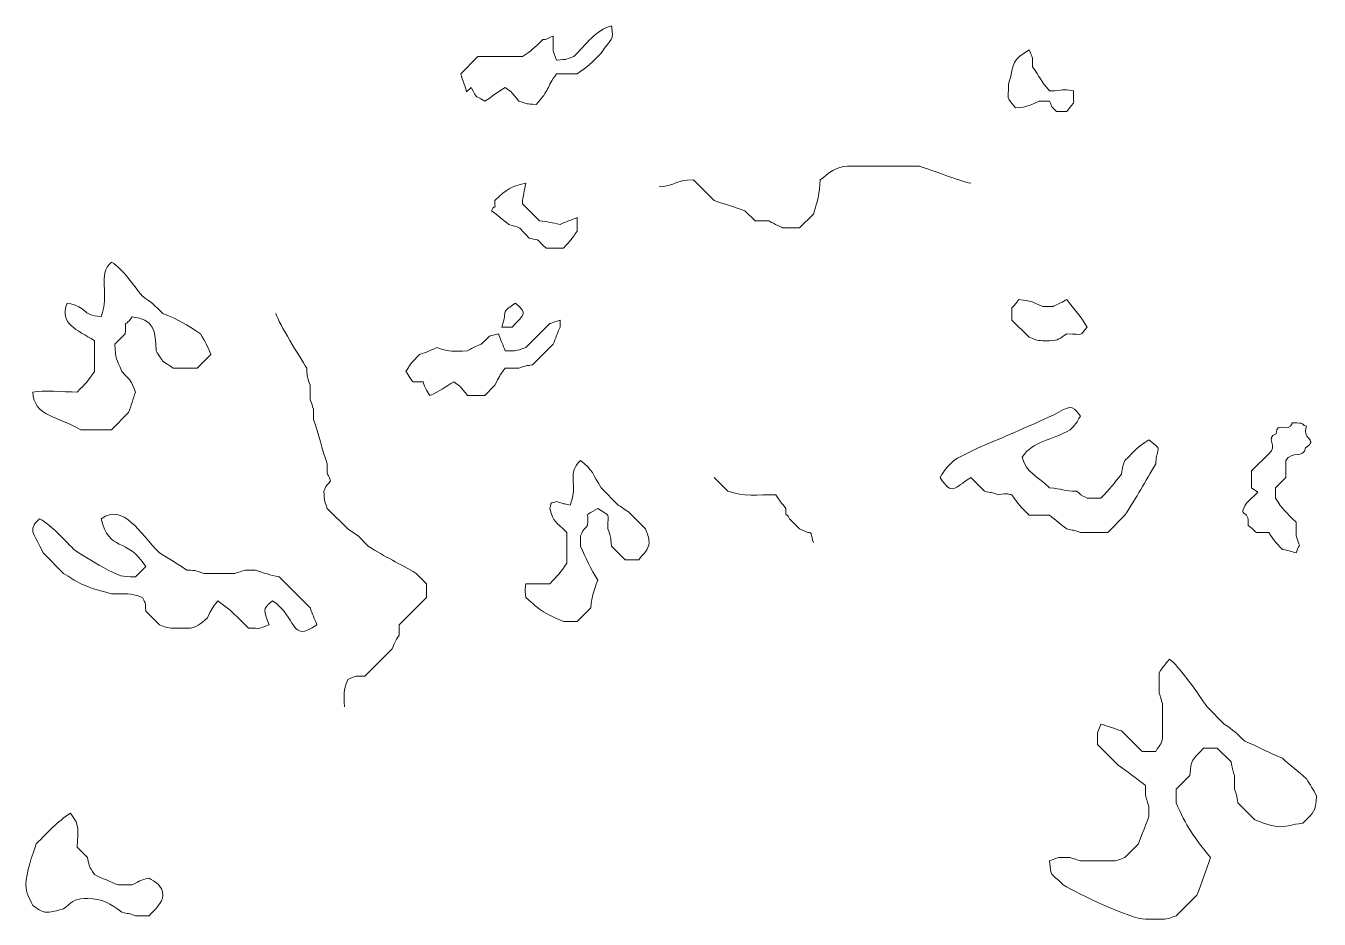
# Model space of a CAD drawing. Header units: millimetres. Extents: x -6423 to -1759, y 6 to 2012.
# Drawn here: x -2027.5 to -1970.9, y 1668.3 to 1707.4 of the extents above; entities that cross this region are included whole.
import ezdxf

# ---------------------------------------------------------------- set-up
doc = ezdxf.new("R2010")
doc.units = ezdxf.units.MM
doc.header["$MEASUREMENT"] = 0
doc.layers.add('layer 1', color=7, linetype='Continuous')

msp = doc.modelspace()

# ---------------------------------------------------------------- linework, layer by layer
at = {"layer": 'layer 1', "color": 177, "lineweight": 9}
for points, knots in [([(-2008.044, 1704.6933), (-2007.7206, 1704.1568), (-2007.9804, 1704.4168), (-2007.4442, 1704.0936), (-2007.4442, 1704.0936), (-2007.1103, 1704.2975), (-2006.8785, 1704.4889), (-2006.5446, 1704.6932), (-2006.5446, 1704.6932), (-2006.1818, 1704.4219), (-2006.2927, 1704.5131), (-2005.9448, 1704.0934), (-2005.9448, 1704.0934), (-2005.5047, 1703.9476), (-2005.6693, 1703.9801), (-2005.1955, 1703.9437), (-2005.1955, 1703.9437), (-2004.5809, 1704.6088), (-2004.7612, 1704.6587), (-2004.2957, 1705.2927), (-2004.2957, 1705.2927), (-2004.2957, 1705.2927), (-2003.3961, 1705.293), (-2003.3961, 1705.293), (-2003.3961, 1705.293), (-2002.9249, 1705.6114), (-2002.7777, 1705.7616), (-2002.3466, 1706.1925), (-2002.3466, 1706.1925), (-2001.901, 1706.8741), (-2001.7747, 1706.7023), (-2001.8969, 1707.3916), (-2001.8969, 1707.3916), (-2002.5918, 1707.192), (-2002.9886, 1706.5997), (-2003.5462, 1706.0426), (-2003.5462, 1706.0426), (-2004.0255, 1705.887), (-2003.7809, 1705.9329), (-2004.2957, 1705.8925), (-2004.2957, 1705.8925), (-2004.4947, 1706.4056), (-2004.4456, 1706.1757), (-2004.4458, 1706.7921), (-2004.4458, 1706.7921), (-2004.4458, 1706.7921), (-2004.4456, 1706.9419), (-2004.4456, 1706.9419), (-2004.4456, 1706.9419), (-2004.5626, 1706.8924), (-2004.6793, 1706.8426), (-2004.7958, 1706.7923), (-2004.7958, 1706.7923), (-2004.7958, 1706.7923), (-2004.8957, 1706.7923), (-2004.8957, 1706.7923), (-2004.8957, 1706.7923), (-2005.2899, 1706.4063), (-2005.3738, 1706.3272), (-2005.795, 1706.0423), (-2005.795, 1706.0423), (-2005.795, 1706.0423), (-2007.744, 1706.0426), (-2007.744, 1706.0426), (-2007.744, 1706.0426), (-2007.744, 1706.0426), (-2008.4937, 1705.2927), (-2008.4937, 1705.2927), (-2008.4937, 1705.2927), (-2008.4531, 1705.1202), (-2008.4066, 1705.0202), (-2008.3436, 1704.843), (-2008.3436, 1704.843), (-2008.3033, 1704.7297), (-2008.2673, 1704.6158), (-2008.2354, 1704.5018), (-2008.2354, 1704.5018), (-2008.2354, 1704.5018), (-2008.044, 1704.6933), (-2008.044, 1704.6933)], [0, 0, 0, 0, 0.047619, 0.047619, 0.047619, 0.047619, 0.0952381, 0.0952381, 0.0952381, 0.0952381, 0.1428571, 0.1428571, 0.1428571, 0.1428571, 0.1904762, 0.1904762, 0.1904762, 0.1904762, 0.2380952, 0.2380952, 0.2380952, 0.2380952, 0.2857143, 0.2857143, 0.2857143, 0.2857143, 0.3333333, 0.3333333, 0.3333333, 0.3333333, 0.3809524, 0.3809524, 0.3809524, 0.3809524, 0.4285714, 0.4285714, 0.4285714, 0.4285714, 0.4761905, 0.4761905, 0.4761905, 0.4761905, 0.5238095, 0.5238095, 0.5238095, 0.5238095, 0.5714286, 0.5714286, 0.5714286, 0.5714286, 0.6190476, 0.6190476, 0.6190476, 0.6190476, 0.6666667, 0.6666667, 0.6666667, 0.6666667, 0.7142857, 0.7142857, 0.7142857, 0.7142857, 0.7619048, 0.7619048, 0.7619048, 0.7619048, 0.8095238, 0.8095238, 0.8095238, 0.8095238, 0.8571429, 0.8571429, 0.8571429, 0.8571429, 0.9047619, 0.9047619, 0.9047619, 0.9047619, 1, 1, 1, 1]), ([(-1982.7063, 1704.5434), (-1983.1235, 1705.006), (-1983.1169, 1705.1306), (-1983.4559, 1705.5926), (-1983.4559, 1705.5926), (-1983.4692, 1706.1992), (-1983.4158, 1705.8635), (-1983.6058, 1706.3423), (-1983.6058, 1706.3423), (-1984.475, 1705.7987), (-1984.225, 1705.7086), (-1984.5054, 1704.843), (-1984.5054, 1704.843), (-1984.5054, 1704.035), (-1984.6299, 1704.3894), (-1984.2056, 1703.7935), (-1984.2056, 1703.7935), (-1983.6034, 1703.84), (-1983.6851, 1703.8813), (-1983.1561, 1704.0934), (-1983.1561, 1704.0934), (-1983.1561, 1704.0934), (-1982.7063, 1704.0936), (-1982.7063, 1704.0936), (-1982.7063, 1704.0936), (-1982.588, 1703.8337), (-1982.7054, 1703.9427), (-1982.4065, 1703.6438), (-1982.4065, 1703.6438), (-1982.4065, 1703.6438), (-1981.9568, 1703.6437), (-1981.9568, 1703.6437), (-1981.9568, 1703.6437), (-1981.5459, 1704.2204), (-1981.6743, 1703.7381), (-1981.6568, 1704.5432), (-1981.6568, 1704.5432), (-1982.1874, 1704.6491), (-1982.0563, 1704.5574), (-1982.7063, 1704.5434)], [0, 0, 0, 0, 0.0909091, 0.0909091, 0.0909091, 0.0909091, 0.1818182, 0.1818182, 0.1818182, 0.1818182, 0.2727273, 0.2727273, 0.2727273, 0.2727273, 0.3636364, 0.3636364, 0.3636364, 0.3636364, 0.4545455, 0.4545455, 0.4545455, 0.4545455, 0.5454545, 0.5454545, 0.5454545, 0.5454545, 0.6363636, 0.6363636, 0.6363636, 0.6363636, 0.7272727, 0.7272727, 0.7272727, 0.7272727, 0.8181818, 0.8181818, 0.8181818, 0.8181818, 1, 1, 1, 1]), ([(-1999.798, 1700.3452), (-1999.0089, 1700.406), (-1999.1654, 1700.6262), (-1998.2986, 1700.6451), (-1998.2986, 1700.6451), (-1998.2986, 1700.6451), (-1997.399, 1699.7456), (-1997.399, 1699.7456), (-1997.399, 1699.7456), (-1996.9507, 1699.5903), (-1996.4983, 1699.451), (-1996.0497, 1699.2958), (-1996.0497, 1699.2958), (-1996.0497, 1699.2958), (-1995.5999, 1698.8458), (-1995.5999, 1698.8458), (-1995.5999, 1698.8458), (-1995.5999, 1698.8458), (-1995.0004, 1698.8458), (-1995.0004, 1698.8458), (-1995.0004, 1698.8458), (-1994.9045, 1698.7915), (-1994.5046, 1698.6006), (-1994.4006, 1698.5463), (-1994.4006, 1698.5463), (-1994.4006, 1698.5463), (-1993.651, 1698.5461), (-1993.651, 1698.5461), (-1993.651, 1698.5461), (-1993.651, 1698.5461), (-1993.0512, 1699.1461), (-1993.0512, 1699.1461), (-1993.0512, 1699.1461), (-1992.8908, 1699.6404), (-1992.7636, 1700.0821), (-1992.7514, 1700.6451), (-1992.7514, 1700.6451), (-1992.384, 1700.9349), (-1992.036, 1701.245), (-1991.5518, 1701.2448), (-1991.5518, 1701.2448), (-1991.5518, 1701.2448), (-1988.8534, 1701.245), (-1988.8534, 1701.245), (-1988.8534, 1701.245), (-1988.8534, 1701.245), (-1988.4037, 1701.2448), (-1988.4037, 1701.2448), (-1988.4037, 1701.2448), (-1987.7939, 1701.0473), (-1986.6714, 1700.6043), (-1986.1546, 1700.4954)], [0, 0, 0, 0, 0.0714286, 0.0714286, 0.0714286, 0.0714286, 0.1428571, 0.1428571, 0.1428571, 0.1428571, 0.2142857, 0.2142857, 0.2142857, 0.2142857, 0.2857143, 0.2857143, 0.2857143, 0.2857143, 0.3571429, 0.3571429, 0.3571429, 0.3571429, 0.4285714, 0.4285714, 0.4285714, 0.4285714, 0.5, 0.5, 0.5, 0.5, 0.5714286, 0.5714286, 0.5714286, 0.5714286, 0.6428571, 0.6428571, 0.6428571, 0.6428571, 0.7142857, 0.7142857, 0.7142857, 0.7142857, 0.7857143, 0.7857143, 0.7857143, 0.7857143, 0.8571429, 0.8571429, 0.8571429, 0.8571429, 1, 1, 1, 1]), ([(-2005.6451, 1700.4954), (-2005.708, 1700.1617), (-2005.7676, 1699.9517), (-2005.7951, 1699.5958), (-2005.7951, 1699.5958), (-2005.7951, 1699.5958), (-2005.0453, 1698.8458), (-2005.0453, 1698.8458), (-2005.0453, 1698.8458), (-2004.6893, 1698.8187), (-2004.4793, 1698.7591), (-2004.1457, 1698.6963), (-2004.1457, 1698.6963), (-2003.8999, 1698.797), (-2003.6431, 1698.8971), (-2003.3961, 1698.9959), (-2003.3961, 1698.9959), (-2003.3961, 1698.9959), (-2003.3961, 1698.3961), (-2003.3961, 1698.3961), (-2003.3961, 1698.3961), (-2003.642, 1698.0328), (-2003.6713, 1697.9989), (-2003.9959, 1697.6467), (-2003.9959, 1697.6467), (-2003.9959, 1697.6467), (-2004.7455, 1697.6465), (-2004.7455, 1697.6465), (-2004.7455, 1697.6465), (-2005.2928, 1698.1398), (-2004.8914, 1697.9324), (-2005.495, 1698.0965), (-2005.495, 1698.0965), (-2006.0283, 1698.6178), (-2005.7537, 1698.5119), (-2006.3946, 1698.6961), (-2006.3946, 1698.6961), (-2006.6717, 1698.921), (-2006.8666, 1699.0717), (-2007.1443, 1699.2958), (-2007.1443, 1699.2958), (-2006.9694, 1699.7024), (-2006.9943, 1699.1482), (-2006.9943, 1699.7456), (-2006.9943, 1699.7456), (-2006.4357, 1700.2613), (-2006.3622, 1700.344), (-2005.6451, 1700.4954)], [0, 0, 0, 0, 0.0769231, 0.0769231, 0.0769231, 0.0769231, 0.1538462, 0.1538462, 0.1538462, 0.1538462, 0.2307692, 0.2307692, 0.2307692, 0.2307692, 0.3076923, 0.3076923, 0.3076923, 0.3076923, 0.3846154, 0.3846154, 0.3846154, 0.3846154, 0.4615385, 0.4615385, 0.4615385, 0.4615385, 0.5384615, 0.5384615, 0.5384615, 0.5384615, 0.6153846, 0.6153846, 0.6153846, 0.6153846, 0.6923077, 0.6923077, 0.6923077, 0.6923077, 0.7692308, 0.7692308, 0.7692308, 0.7692308, 0.8461538, 0.8461538, 0.8461538, 0.8461538, 1, 1, 1, 1]), ([(-2019.888, 1693.8983), (-2020.5231, 1694.3138), (-2020.8401, 1694.5183), (-2021.5373, 1694.7979), (-2021.5373, 1694.7979), (-2021.9316, 1695.1839), (-2022.0155, 1695.2629), (-2022.4368, 1695.5478), (-2022.4368, 1695.5478), (-2022.8777, 1696.0915), (-2023.2468, 1696.6897), (-2023.7861, 1697.047), (-2023.7861, 1697.047), (-2024.4282, 1696.4954), (-2023.8529, 1695.6348), (-2024.236, 1694.648), (-2024.236, 1694.648), (-2025.1782, 1694.7411), (-2024.7494, 1695.0399), (-2025.7351, 1695.2477), (-2025.7351, 1695.2477), (-2026.0797, 1694.3077), (-2025.3077, 1694.1034), (-2024.5357, 1693.5985), (-2024.5357, 1693.5985), (-2024.5357, 1693.5985), (-2024.5359, 1692.2492), (-2024.5359, 1692.2492), (-2024.5359, 1692.2492), (-2024.8204, 1691.8279), (-2024.8996, 1691.744), (-2025.2854, 1691.3497), (-2025.2854, 1691.3497), (-2025.9456, 1691.3497), (-2026.7546, 1691.4453), (-2027.2344, 1691.3497), (-2027.2344, 1691.3497), (-2027.1972, 1690.2774), (-2026.0775, 1690.2648), (-2025.1354, 1689.7005), (-2025.1354, 1689.7005), (-2025.1354, 1689.7005), (-2023.7861, 1689.7005), (-2023.7861, 1689.7005), (-2023.7861, 1689.7005), (-2023.7861, 1689.7005), (-2023.0364, 1690.4502), (-2023.0364, 1690.4502), (-2023.0364, 1690.4502), (-2022.9326, 1690.7504), (-2022.8408, 1691.0494), (-2022.7366, 1691.3497), (-2022.7366, 1691.3497), (-2022.9918, 1691.9534), (-2022.8533, 1691.7259), (-2023.3364, 1692.2494), (-2023.3364, 1692.2494), (-2023.5652, 1692.8199), (-2023.6217, 1692.7794), (-2023.6362, 1693.4487), (-2023.6362, 1693.4487), (-2023.6362, 1693.4487), (-2023.1866, 1693.8983), (-2023.1866, 1693.8983), (-2023.1866, 1693.8983), (-2023.125, 1694.6808), (-2023.3153, 1694.0464), (-2022.8866, 1694.648), (-2022.8866, 1694.648), (-2021.9326, 1694.5539), (-2021.8562, 1694.0239), (-2021.8371, 1693.1489), (-2021.8371, 1693.1489), (-2021.8277, 1693.131), (-2021.5535, 1692.7247), (-2021.5373, 1692.699), (-2021.5373, 1692.699), (-2021.5195, 1692.6896), (-2021.1129, 1692.4156), (-2021.0875, 1692.3992), (-2021.0875, 1692.3992), (-2021.0875, 1692.3992), (-2020.0379, 1692.3992), (-2020.0379, 1692.3992), (-2020.0379, 1692.3992), (-2020.0379, 1692.3992), (-2019.4382, 1692.999), (-2019.4382, 1692.999), (-2019.4382, 1692.999), (-2019.6005, 1693.4034), (-2019.6653, 1693.5208), (-2019.888, 1693.8983)], [0, 0, 0, 0, 0.0416667, 0.0416667, 0.0416667, 0.0416667, 0.0833333, 0.0833333, 0.0833333, 0.0833333, 0.125, 0.125, 0.125, 0.125, 0.1666667, 0.1666667, 0.1666667, 0.1666667, 0.2083333, 0.2083333, 0.2083333, 0.2083333, 0.25, 0.25, 0.25, 0.25, 0.2916667, 0.2916667, 0.2916667, 0.2916667, 0.3333333, 0.3333333, 0.3333333, 0.3333333, 0.375, 0.375, 0.375, 0.375, 0.4166667, 0.4166667, 0.4166667, 0.4166667, 0.4583333, 0.4583333, 0.4583333, 0.4583333, 0.5, 0.5, 0.5, 0.5, 0.5416667, 0.5416667, 0.5416667, 0.5416667, 0.5833333, 0.5833333, 0.5833333, 0.5833333, 0.625, 0.625, 0.625, 0.625, 0.6666667, 0.6666667, 0.6666667, 0.6666667, 0.7083333, 0.7083333, 0.7083333, 0.7083333, 0.75, 0.75, 0.75, 0.75, 0.7916667, 0.7916667, 0.7916667, 0.7916667, 0.8333333, 0.8333333, 0.8333333, 0.8333333, 0.875, 0.875, 0.875, 0.875, 0.9166667, 0.9166667, 0.9166667, 0.9166667, 1, 1, 1, 1]), ([(-2006.6946, 1694.1984), (-2006.6946, 1694.1984), (-2006.2447, 1694.1983), (-2006.2447, 1694.1983), (-2006.2447, 1694.1983), (-2005.7284, 1694.7712), (-2005.5278, 1694.7608), (-2006.0948, 1695.2477), (-2006.0948, 1695.2477), (-2006.769, 1694.7903), (-2006.4272, 1695.0225), (-2006.6946, 1694.1984)], [0, 0, 0, 0, 0.25, 0.25, 0.25, 0.25, 0.5, 0.5, 0.5, 0.5, 1, 1, 1, 1]), ([(-1981.9568, 1695.3976), (-1982.0524, 1695.3433), (-1982.4525, 1695.1523), (-1982.5563, 1695.0979), (-1982.5563, 1695.0979), (-1982.5563, 1695.0979), (-1983.0062, 1695.098), (-1983.0062, 1695.098), (-1983.0062, 1695.098), (-1983.5352, 1695.3101), (-1983.4533, 1695.3516), (-1984.0557, 1695.3978), (-1984.0557, 1695.3978), (-1984.4664, 1694.8211), (-1984.338, 1695.3035), (-1984.3554, 1694.4982), (-1984.3554, 1694.4982), (-1984.3554, 1694.4982), (-1983.6058, 1693.7485), (-1983.6058, 1693.7485), (-1983.6058, 1693.7485), (-1983.3871, 1693.6698), (-1983.2639, 1693.5988), (-1983.0062, 1693.5988), (-1983.0062, 1693.5988), (-1983.0062, 1693.5988), (-1982.7063, 1693.5988), (-1982.7063, 1693.5988), (-1982.7063, 1693.5988), (-1982.27, 1693.5988), (-1982.2987, 1693.7011), (-1981.9568, 1693.8983), (-1981.9568, 1693.8983), (-1981.1705, 1693.8985), (-1981.4359, 1693.7574), (-1981.0572, 1694.1983), (-1981.0572, 1694.1983), (-1981.3134, 1694.617), (-1981.6361, 1695.0024), (-1981.9568, 1695.3976)], [0, 0, 0, 0, 0.0909091, 0.0909091, 0.0909091, 0.0909091, 0.1818182, 0.1818182, 0.1818182, 0.1818182, 0.2727273, 0.2727273, 0.2727273, 0.2727273, 0.3636364, 0.3636364, 0.3636364, 0.3636364, 0.4545455, 0.4545455, 0.4545455, 0.4545455, 0.5454545, 0.5454545, 0.5454545, 0.5454545, 0.6363636, 0.6363636, 0.6363636, 0.6363636, 0.7272727, 0.7272727, 0.7272727, 0.7272727, 0.8181818, 0.8181818, 0.8181818, 0.8181818, 1, 1, 1, 1]), ([(-2016.5896, 1694.7981), (-2016.4544, 1694.3276), (-2015.5476, 1692.9121), (-2015.2404, 1692.3993), (-2015.2404, 1692.3993), (-2015.1998, 1691.8844), (-2015.2461, 1692.129), (-2015.0904, 1691.6496), (-2015.0904, 1691.6496), (-2015.0904, 1691.6496), (-2015.0904, 1691.05), (-2015.0904, 1691.05), (-2015.0904, 1691.05), (-2015.0863, 1691.0408), (-2014.9495, 1690.625), (-2014.9403, 1690.6002), (-2014.9403, 1690.6002), (-2014.9403, 1690.6002), (-2014.9403, 1690.1505), (-2014.9403, 1690.1505), (-2014.9403, 1690.1505), (-2014.715, 1689.4983), (-2014.5664, 1688.8533), (-2014.3408, 1688.2014), (-2014.3408, 1688.2014), (-2014.3408, 1687.5988), (-2014.3666, 1687.9046), (-2014.1908, 1687.4516), (-2014.1908, 1687.4516), (-2014.5023, 1687.1402), (-2014.3891, 1687.1804), (-2014.4906, 1687.0019), (-2014.4906, 1687.0019), (-2014.4503, 1686.4871), (-2014.4962, 1686.7318), (-2014.3409, 1686.2523), (-2014.3409, 1686.2523), (-2014.3409, 1686.2523), (-2013.4412, 1685.3525), (-2013.4412, 1685.3525), (-2013.4412, 1685.3525), (-2013.4237, 1685.3431), (-2013.017, 1685.0691), (-2012.9915, 1685.053), (-2012.9915, 1685.053), (-2012.9915, 1685.053), (-2012.5417, 1684.6029), (-2012.5417, 1684.6029), (-2012.5417, 1684.6029), (-2011.7942, 1684.1142), (-2011.174, 1683.8416), (-2010.4425, 1683.4036), (-2010.4425, 1683.4036), (-2010.4425, 1683.4036), (-2009.9928, 1682.954), (-2009.9928, 1682.954), (-2009.9928, 1682.954), (-2009.9928, 1682.954), (-2009.9929, 1682.3543), (-2009.9929, 1682.3543), (-2009.9929, 1682.3543), (-2009.9929, 1682.3543), (-2011.1924, 1681.1548), (-2011.1924, 1681.1548), (-2011.1924, 1681.1548), (-2011.1924, 1681.1548), (-2011.1924, 1680.7051), (-2011.1924, 1680.7051), (-2011.1924, 1680.7051), (-2011.3781, 1680.4151), (-2011.3654, 1680.4152), (-2011.4922, 1680.1052), (-2011.4922, 1680.1052), (-2011.4922, 1680.1052), (-2012.6915, 1678.906), (-2012.6915, 1678.906), (-2012.6915, 1678.906), (-2013.2941, 1678.9059), (-2012.9881, 1678.9317), (-2013.4412, 1678.756), (-2013.4412, 1678.756), (-2013.664, 1678.1821), (-2013.5911, 1678.2058), (-2013.5911, 1677.5567)], [0, 0, 0, 0, 0.0454545, 0.0454545, 0.0454545, 0.0454545, 0.0909091, 0.0909091, 0.0909091, 0.0909091, 0.1363636, 0.1363636, 0.1363636, 0.1363636, 0.1818182, 0.1818182, 0.1818182, 0.1818182, 0.2272727, 0.2272727, 0.2272727, 0.2272727, 0.2727273, 0.2727273, 0.2727273, 0.2727273, 0.3181818, 0.3181818, 0.3181818, 0.3181818, 0.3636364, 0.3636364, 0.3636364, 0.3636364, 0.4090909, 0.4090909, 0.4090909, 0.4090909, 0.4545455, 0.4545455, 0.4545455, 0.4545455, 0.5, 0.5, 0.5, 0.5, 0.5454545, 0.5454545, 0.5454545, 0.5454545, 0.5909091, 0.5909091, 0.5909091, 0.5909091, 0.6363636, 0.6363636, 0.6363636, 0.6363636, 0.6818182, 0.6818182, 0.6818182, 0.6818182, 0.7272727, 0.7272727, 0.7272727, 0.7272727, 0.7727273, 0.7727273, 0.7727273, 0.7727273, 0.8181818, 0.8181818, 0.8181818, 0.8181818, 0.8636364, 0.8636364, 0.8636364, 0.8636364, 0.9090909, 0.9090909, 0.9090909, 0.9090909, 1, 1, 1, 1]), ([(-2004.1457, 1694.4982), (-2004.1457, 1694.4982), (-2004.1458, 1694.1984), (-2004.1458, 1694.1984), (-2004.1458, 1694.1984), (-2004.2449, 1693.9514), (-2004.3447, 1693.6946), (-2004.4456, 1693.4486), (-2004.4456, 1693.4486), (-2004.4456, 1693.4486), (-2005.3453, 1692.5491), (-2005.3453, 1692.5491), (-2005.3453, 1692.5491), (-2005.6878, 1692.483), (-2005.5764, 1692.5316), (-2005.9448, 1692.3992), (-2005.9448, 1692.3992), (-2005.9448, 1692.3992), (-2006.5446, 1692.3993), (-2006.5446, 1692.3993), (-2006.5446, 1692.3993), (-2006.8261, 1692.0156), (-2006.8018, 1692.055), (-2006.9943, 1691.6494), (-2006.9943, 1691.6494), (-2006.9943, 1691.6494), (-2007.4442, 1691.1996), (-2007.4442, 1691.1996), (-2007.4442, 1691.1996), (-2007.4442, 1691.1996), (-2008.1937, 1691.1998), (-2008.1937, 1691.1998), (-2008.1937, 1691.1998), (-2008.5417, 1691.6191), (-2008.4306, 1691.5281), (-2008.7935, 1691.7994), (-2008.7935, 1691.7994), (-2009.1384, 1691.5961), (-2009.4775, 1691.3542), (-2009.843, 1691.1996), (-2009.843, 1691.1996), (-2010.0202, 1691.477), (-2010.0306, 1691.4874), (-2010.1429, 1691.7994), (-2010.1429, 1691.7994), (-2010.1429, 1691.7994), (-2010.5926, 1691.7995), (-2010.5926, 1691.7995), (-2010.5926, 1691.7995), (-2010.6083, 1691.8213), (-2010.8862, 1692.2423), (-2010.8926, 1692.2494), (-2010.8926, 1692.2494), (-2010.6358, 1692.675), (-2010.6707, 1692.6127), (-2010.2928, 1692.9987), (-2010.2928, 1692.9987), (-2009.9771, 1693.1036), (-2009.839, 1693.1613), (-2009.5431, 1693.2989), (-2009.5431, 1693.2989), (-2008.9208, 1693.097), (-2008.8751, 1693.1488), (-2008.1937, 1693.1489), (-2008.1937, 1693.1489), (-2007.9039, 1693.3346), (-2007.9039, 1693.3218), (-2007.5941, 1693.4486), (-2007.5941, 1693.4486), (-2007.0443, 1693.9552), (-2007.427, 1693.7309), (-2006.8445, 1693.8985), (-2006.8445, 1693.8985), (-2006.7496, 1693.6597), (-2006.6395, 1693.3874), (-2006.5446, 1693.1489), (-2006.5446, 1693.1489), (-2005.9551, 1693.1617), (-2006.1745, 1693.1271), (-2005.6451, 1693.2989), (-2005.6451, 1693.2989), (-2005.6451, 1693.2989), (-2004.5954, 1694.3481), (-2004.5954, 1694.3481), (-2004.5954, 1694.3481), (-2004.5864, 1694.3525), (-2004.171, 1694.4892), (-2004.1457, 1694.4982)], [0, 0, 0, 0, 0.0434783, 0.0434783, 0.0434783, 0.0434783, 0.0869565, 0.0869565, 0.0869565, 0.0869565, 0.1304348, 0.1304348, 0.1304348, 0.1304348, 0.173913, 0.173913, 0.173913, 0.173913, 0.2173913, 0.2173913, 0.2173913, 0.2173913, 0.2608696, 0.2608696, 0.2608696, 0.2608696, 0.3043478, 0.3043478, 0.3043478, 0.3043478, 0.3478261, 0.3478261, 0.3478261, 0.3478261, 0.3913043, 0.3913043, 0.3913043, 0.3913043, 0.4347826, 0.4347826, 0.4347826, 0.4347826, 0.4782609, 0.4782609, 0.4782609, 0.4782609, 0.5217391, 0.5217391, 0.5217391, 0.5217391, 0.5652174, 0.5652174, 0.5652174, 0.5652174, 0.6086957, 0.6086957, 0.6086957, 0.6086957, 0.6521739, 0.6521739, 0.6521739, 0.6521739, 0.6956522, 0.6956522, 0.6956522, 0.6956522, 0.7391304, 0.7391304, 0.7391304, 0.7391304, 0.7826087, 0.7826087, 0.7826087, 0.7826087, 0.826087, 0.826087, 0.826087, 0.826087, 0.8695652, 0.8695652, 0.8695652, 0.8695652, 0.9130435, 0.9130435, 0.9130435, 0.9130435, 1, 1, 1, 1]), ([(-1978.3585, 1689.2509), (-1978.8635, 1688.9417), (-1978.9678, 1688.7914), (-1979.4079, 1688.3513), (-1979.4079, 1688.3513), (-1979.5406, 1687.9826), (-1979.4916, 1688.0942), (-1979.5579, 1687.7516), (-1979.5579, 1687.7516), (-1979.8931, 1687.3381), (-1980.0568, 1687.1117), (-1980.4574, 1686.702), (-1980.4574, 1686.702), (-1980.4574, 1686.702), (-1981.0572, 1686.702), (-1981.0572, 1686.702), (-1981.0572, 1686.702), (-1981.4241, 1686.8692), (-1981.2029, 1686.7617), (-1981.5069, 1687.0018), (-1981.5069, 1687.0018), (-1982.0997, 1687.0147), (-1982.1535, 1687.1095), (-1982.7063, 1687.1516), (-1982.7063, 1687.1516), (-1983.3287, 1687.7604), (-1983.6927, 1687.7601), (-1983.9056, 1688.5012), (-1983.9056, 1688.5012), (-1983.4196, 1689.2346), (-1982.6655, 1689.1865), (-1981.8067, 1689.7005), (-1981.8067, 1689.7005), (-1981.4553, 1690.052), (-1981.5661, 1689.9537), (-1981.357, 1690.3003), (-1981.357, 1690.3003), (-1981.772, 1690.8593), (-1981.7644, 1690.7336), (-1982.5563, 1690.3418), (-1982.5563, 1690.3418), (-1983.107, 1690.0693), (-1983.5101, 1689.9086), (-1984.0557, 1689.6637), (-1984.0557, 1689.6637), (-1985.026, 1689.2279), (-1985.9989, 1688.8934), (-1986.9043, 1688.3513), (-1986.9043, 1688.3513), (-1987.2852, 1687.9703), (-1987.2506, 1688.0156), (-1987.5039, 1687.6015), (-1987.5039, 1687.6015), (-1986.9387, 1686.7684), (-1986.9078, 1687.1571), (-1986.1546, 1687.6016), (-1986.1546, 1687.6016), (-1986.1546, 1687.6016), (-1985.5549, 1687.0018), (-1985.5549, 1687.0018), (-1985.5549, 1687.0018), (-1985.2328, 1686.9342), (-1985.2969, 1686.9652), (-1984.9552, 1686.852), (-1984.9552, 1686.852), (-1984.5127, 1686.9448), (-1984.5033, 1686.8616), (-1984.3554, 1686.8519), (-1984.3554, 1686.8519), (-1984.0709, 1686.4308), (-1983.9917, 1686.3466), (-1983.6058, 1685.9524), (-1983.6058, 1685.9524), (-1983.6058, 1685.9524), (-1982.7063, 1685.9523), (-1982.7063, 1685.9523), (-1982.7063, 1685.9523), (-1982.4287, 1685.7284), (-1982.2339, 1685.5774), (-1981.9568, 1685.3526), (-1981.9568, 1685.3526), (-1981.6346, 1685.2853), (-1981.6988, 1685.3162), (-1981.357, 1685.2027), (-1981.357, 1685.2027), (-1981.357, 1685.2027), (-1980.1578, 1685.2027), (-1980.1578, 1685.2027), (-1980.1578, 1685.2027), (-1980.1578, 1685.2027), (-1979.4079, 1685.9524), (-1979.4079, 1685.9524), (-1979.4079, 1685.9524), (-1978.8846, 1686.7525), (-1978.5287, 1687.4166), (-1978.0586, 1688.2014), (-1978.0586, 1688.2014), (-1978.0133, 1689.0245), (-1977.7111, 1688.7491), (-1978.3585, 1689.2509)], [0, 0, 0, 0, 0.0384615, 0.0384615, 0.0384615, 0.0384615, 0.0769231, 0.0769231, 0.0769231, 0.0769231, 0.1153846, 0.1153846, 0.1153846, 0.1153846, 0.1538462, 0.1538462, 0.1538462, 0.1538462, 0.1923077, 0.1923077, 0.1923077, 0.1923077, 0.2307692, 0.2307692, 0.2307692, 0.2307692, 0.2692308, 0.2692308, 0.2692308, 0.2692308, 0.3076923, 0.3076923, 0.3076923, 0.3076923, 0.3461538, 0.3461538, 0.3461538, 0.3461538, 0.3846154, 0.3846154, 0.3846154, 0.3846154, 0.4230769, 0.4230769, 0.4230769, 0.4230769, 0.4615385, 0.4615385, 0.4615385, 0.4615385, 0.5, 0.5, 0.5, 0.5, 0.5384615, 0.5384615, 0.5384615, 0.5384615, 0.5769231, 0.5769231, 0.5769231, 0.5769231, 0.6153846, 0.6153846, 0.6153846, 0.6153846, 0.6538462, 0.6538462, 0.6538462, 0.6538462, 0.6923077, 0.6923077, 0.6923077, 0.6923077, 0.7307692, 0.7307692, 0.7307692, 0.7307692, 0.7692308, 0.7692308, 0.7692308, 0.7692308, 0.8076923, 0.8076923, 0.8076923, 0.8076923, 0.8461538, 0.8461538, 0.8461538, 0.8461538, 0.8846154, 0.8846154, 0.8846154, 0.8846154, 0.9230769, 0.9230769, 0.9230769, 0.9230769, 1, 1, 1, 1]), ([(-1973.5876, 1686.9593), (-1973.5876, 1686.9593), (-1974.0839, 1686.4832), (-1974.0839, 1686.4832), (-1974.0839, 1686.4832), (-1974.5234, 1685.765), (-1973.9294, 1686.3266), (-1974.0105, 1685.5026), (-1974.0105, 1685.5026), (-1973.4338, 1685.0917), (-1973.9164, 1685.2202), (-1973.111, 1685.2027), (-1973.111, 1685.2027), (-1972.8668, 1684.8374), (-1972.8354, 1684.8044), (-1972.5116, 1684.453), (-1972.5116, 1684.453), (-1972.1893, 1684.3855), (-1972.2536, 1684.4167), (-1971.9116, 1684.3034), (-1971.9116, 1684.3034), (-1971.7247, 1684.8905), (-1971.6892, 1684.3176), (-1971.9116, 1685.053), (-1971.9116, 1685.053), (-1971.9116, 1685.053), (-1971.9116, 1685.6527), (-1971.9116, 1685.6527), (-1971.9116, 1685.6527), (-1972.3516, 1686.0927), (-1972.5022, 1686.197), (-1972.8112, 1686.7019), (-1972.8112, 1686.7019), (-1972.8112, 1686.7019), (-1972.8112, 1687.1516), (-1972.8112, 1687.1516), (-1972.8112, 1687.1516), (-1972.8112, 1687.1516), (-1972.3614, 1687.6016), (-1972.3614, 1687.6016), (-1972.3614, 1687.6016), (-1972.3614, 1687.6016), (-1972.3614, 1688.3513), (-1972.3614, 1688.3513), (-1972.3614, 1688.3513), (-1972.0956, 1688.802), (-1971.5974, 1688.4157), (-1971.493, 1688.9106), (-1971.493, 1688.9106), (-1970.9017, 1689.3189), (-1971.6568, 1689.1873), (-1971.4618, 1689.8506), (-1971.4618, 1689.8506), (-1971.7673, 1689.9716), (-1971.4825, 1690.0003), (-1972.0616, 1690.0003), (-1972.0616, 1690.0003), (-1972.2606, 1689.4875), (-1972.78, 1690.1355), (-1972.78, 1689.5191), (-1972.78, 1689.5191), (-1973.3194, 1689.3759), (-1972.641, 1688.9583), (-1973.1111, 1688.651), (-1973.1111, 1688.651), (-1973.1111, 1688.651), (-1973.8607, 1687.9016), (-1973.8607, 1687.9016), (-1973.8607, 1687.9016), (-1973.8607, 1687.9016), (-1973.8608, 1687.1519), (-1973.8608, 1687.1519), (-1973.8608, 1687.1519), (-1973.8608, 1687.1519), (-1973.5876, 1686.9593), (-1973.5876, 1686.9593)], [0, 0, 0, 0, 0.05, 0.05, 0.05, 0.05, 0.1, 0.1, 0.1, 0.1, 0.15, 0.15, 0.15, 0.15, 0.2, 0.2, 0.2, 0.2, 0.25, 0.25, 0.25, 0.25, 0.3, 0.3, 0.3, 0.3, 0.35, 0.35, 0.35, 0.35, 0.4, 0.4, 0.4, 0.4, 0.45, 0.45, 0.45, 0.45, 0.5, 0.5, 0.5, 0.5, 0.55, 0.55, 0.55, 0.55, 0.6, 0.6, 0.6, 0.6, 0.65, 0.65, 0.65, 0.65, 0.7, 0.7, 0.7, 0.7, 0.75, 0.75, 0.75, 0.75, 0.8, 0.8, 0.8, 0.8, 0.85, 0.85, 0.85, 0.85, 0.9, 0.9, 0.9, 0.9, 1, 1, 1, 1]), ([(-2003.2461, 1688.3513), (-2003.8741, 1687.8121), (-2003.329, 1687.3479), (-2003.696, 1686.402), (-2003.696, 1686.402), (-2004.018, 1686.4697), (-2003.954, 1686.4387), (-2004.2957, 1686.5521), (-2004.2957, 1686.5521), (-2004.678, 1686.4079), (-2004.4512, 1686.6346), (-2004.5954, 1686.2523), (-2004.5954, 1686.2523), (-2004.4054, 1685.5913), (-2004.3729, 1685.7295), (-2003.8459, 1685.2027), (-2003.8459, 1685.2027), (-2003.8459, 1685.2027), (-2003.8459, 1683.8534), (-2003.8459, 1683.8534), (-2003.8459, 1683.8534), (-2004.1306, 1683.4322), (-2004.2098, 1683.3481), (-2004.5957, 1682.954), (-2004.5957, 1682.954), (-2004.5957, 1682.954), (-2005.6451, 1682.954), (-2005.6451, 1682.954), (-2005.6451, 1682.954), (-2005.6615, 1682.7214), (-2005.6962, 1682.8008), (-2005.6451, 1682.3543), (-2005.6451, 1682.3543), (-2005.0207, 1681.7779), (-2004.7315, 1681.5997), (-2003.9959, 1681.3047), (-2003.9959, 1681.3047), (-2003.9959, 1681.3047), (-2003.3961, 1681.3045), (-2003.3961, 1681.3045), (-2003.3961, 1681.3045), (-2003.3961, 1681.3045), (-2002.7963, 1681.9045), (-2002.7963, 1681.9045), (-2002.7963, 1681.9045), (-2002.7539, 1682.4582), (-2002.6662, 1682.6133), (-2002.4968, 1683.1037), (-2002.4968, 1683.1037), (-2002.8036, 1683.6162), (-2003.0265, 1684.0555), (-2003.2461, 1684.6031), (-2003.2461, 1684.6031), (-2003.2461, 1684.6031), (-2003.2461, 1685.053), (-2003.2461, 1685.053), (-2003.2461, 1685.053), (-2003.0791, 1685.4199), (-2003.1867, 1685.1984), (-2002.9464, 1685.5027), (-2002.9464, 1685.5027), (-2002.873, 1686.2467), (-2003.136, 1685.8184), (-2002.4965, 1686.2521), (-2002.4965, 1686.2521), (-2001.8867, 1685.8384), (-2002.0643, 1686.1595), (-2002.0468, 1685.3526), (-2002.0468, 1685.3526), (-2001.9009, 1684.9127), (-2001.9334, 1685.077), (-2001.897, 1684.6031), (-2001.897, 1684.6031), (-2001.897, 1684.6031), (-2001.2972, 1684.0034), (-2001.2972, 1684.0034), (-2001.2972, 1684.0034), (-2001.2972, 1684.0034), (-2000.6974, 1684.0032), (-2000.6974, 1684.0032), (-2000.6974, 1684.0032), (-2000.5286, 1684.2126), (-2000.2477, 1684.4681), (-2000.2478, 1684.7531), (-2000.2478, 1684.7531), (-2000.2477, 1685.014), (-2000.3235, 1685.1291), (-2000.3976, 1685.3526), (-2000.3976, 1685.3526), (-2000.3976, 1685.3526), (-2001.1474, 1686.1023), (-2001.1474, 1686.1023), (-2001.1474, 1686.1023), (-2001.1649, 1686.112), (-2001.5715, 1686.3859), (-2001.597, 1686.4023), (-2001.597, 1686.4023), (-2001.597, 1686.4023), (-2002.3466, 1687.1516), (-2002.3466, 1687.1516), (-2002.3466, 1687.1516), (-2002.6913, 1687.7273), (-2002.7236, 1687.9568), (-2003.2461, 1688.3513)], [0, 0, 0, 0, 0.037037, 0.037037, 0.037037, 0.037037, 0.0740741, 0.0740741, 0.0740741, 0.0740741, 0.1111111, 0.1111111, 0.1111111, 0.1111111, 0.1481481, 0.1481481, 0.1481481, 0.1481481, 0.1851852, 0.1851852, 0.1851852, 0.1851852, 0.2222222, 0.2222222, 0.2222222, 0.2222222, 0.2592593, 0.2592593, 0.2592593, 0.2592593, 0.2962963, 0.2962963, 0.2962963, 0.2962963, 0.3333333, 0.3333333, 0.3333333, 0.3333333, 0.3703704, 0.3703704, 0.3703704, 0.3703704, 0.4074074, 0.4074074, 0.4074074, 0.4074074, 0.4444444, 0.4444444, 0.4444444, 0.4444444, 0.4814815, 0.4814815, 0.4814815, 0.4814815, 0.5185185, 0.5185185, 0.5185185, 0.5185185, 0.5555556, 0.5555556, 0.5555556, 0.5555556, 0.5925926, 0.5925926, 0.5925926, 0.5925926, 0.6296296, 0.6296296, 0.6296296, 0.6296296, 0.6666667, 0.6666667, 0.6666667, 0.6666667, 0.7037037, 0.7037037, 0.7037037, 0.7037037, 0.7407407, 0.7407407, 0.7407407, 0.7407407, 0.7777778, 0.7777778, 0.7777778, 0.7777778, 0.8148148, 0.8148148, 0.8148148, 0.8148148, 0.8518519, 0.8518519, 0.8518519, 0.8518519, 0.8888889, 0.8888889, 0.8888889, 0.8888889, 0.9259259, 0.9259259, 0.9259259, 0.9259259, 1, 1, 1, 1]), ([(-1997.399, 1687.6016), (-1997.399, 1687.6016), (-1996.7994, 1687.0018), (-1996.7994, 1687.0018), (-1996.7994, 1687.0018), (-1996.0875, 1686.7711), (-1995.4954, 1686.8519), (-1994.7004, 1686.852), (-1994.7004, 1686.852), (-1994.5189, 1686.5683), (-1994.4698, 1686.5237), (-1994.2505, 1686.2521), (-1994.2505, 1686.2521), (-1994.2505, 1685.6546), (-1994.2757, 1686.2088), (-1994.1008, 1685.8022), (-1994.1008, 1685.8022), (-1994.1008, 1685.8022), (-1993.6511, 1685.3526), (-1993.6511, 1685.3526), (-1993.6511, 1685.3526), (-1992.9422, 1685), (-1993.2629, 1685.4161), (-1993.0512, 1684.7531)], [0, 0, 0, 0, 0.1428571, 0.1428571, 0.1428571, 0.1428571, 0.2857143, 0.2857143, 0.2857143, 0.2857143, 0.4285714, 0.4285714, 0.4285714, 0.4285714, 0.5714286, 0.5714286, 0.5714286, 0.5714286, 0.7142857, 0.7142857, 0.7142857, 0.7142857, 1, 1, 1, 1]), ([(-2015.0905, 1681.9043), (-2015.0905, 1681.9043), (-2016.4399, 1683.2536), (-2016.4399, 1683.2536), (-2016.4399, 1683.2536), (-2016.8648, 1683.3341), (-2017.0953, 1683.4172), (-2017.4892, 1683.5534), (-2017.4892, 1683.5534), (-2017.4892, 1683.5534), (-2017.939, 1683.5534), (-2017.939, 1683.5534), (-2017.939, 1683.5534), (-2017.9481, 1683.5495), (-2018.3637, 1683.4127), (-2018.3888, 1683.4038), (-2018.3888, 1683.4038), (-2018.3888, 1683.4038), (-2019.1384, 1683.4036), (-2019.1384, 1683.4036), (-2019.1384, 1683.4036), (-2019.1384, 1683.4036), (-2019.2883, 1683.4036), (-2019.2883, 1683.4036), (-2019.2883, 1683.4036), (-2019.2883, 1683.4036), (-2019.7382, 1683.4038), (-2019.7382, 1683.4038), (-2019.7382, 1683.4038), (-2020.1781, 1683.5495), (-2020.0138, 1683.5171), (-2020.4878, 1683.5534), (-2020.4878, 1683.5534), (-2020.9027, 1683.8249), (-2021.2685, 1684.0524), (-2021.6871, 1684.3034), (-2021.6871, 1684.3034), (-2022.5652, 1685.1814), (-2023.2603, 1686.4978), (-2024.236, 1685.8025), (-2024.236, 1685.8025), (-2023.9218, 1684.3119), (-2023.0913, 1685.0184), (-2022.2868, 1683.7033), (-2022.2868, 1683.7033), (-2022.2868, 1683.7033), (-2022.7366, 1683.2537), (-2022.7366, 1683.2537), (-2022.7366, 1683.2537), (-2023.4258, 1683.2688), (-2023.3474, 1683.28), (-2023.936, 1683.5536), (-2023.936, 1683.5536), (-2024.4761, 1683.8424), (-2024.9141, 1684.1121), (-2025.4353, 1684.4532), (-2025.4353, 1684.4532), (-2025.9559, 1684.9738), (-2026.3417, 1685.4396), (-2026.9347, 1685.8025), (-2026.9347, 1685.8025), (-2027.5382, 1685.2838), (-2027.1037, 1685.0989), (-2026.7846, 1684.3034), (-2026.7846, 1684.3034), (-2026.7846, 1684.3034), (-2025.885, 1683.4036), (-2025.885, 1683.4036), (-2025.885, 1683.4036), (-2025.6141, 1683.2227), (-2025.415, 1683.1033), (-2025.1354, 1682.954), (-2025.1354, 1682.954), (-2024.5936, 1682.7021), (-2024.3305, 1682.6806), (-2023.7864, 1682.5042), (-2023.7864, 1682.5042), (-2023.1218, 1682.504), (-2023.0273, 1682.5834), (-2022.4368, 1682.3543), (-2022.4368, 1682.3543), (-2022.2501, 1681.9209), (-2022.3297, 1682.2999), (-2022.2868, 1681.7545), (-2022.2868, 1681.7545), (-2022.2868, 1681.7545), (-2021.6871, 1681.1547), (-2021.6871, 1681.1547), (-2021.6871, 1681.1547), (-2021.4682, 1681.0759), (-2021.3451, 1681.0049), (-2021.0875, 1681.0049), (-2021.0875, 1681.0049), (-2021.0875, 1681.0049), (-2020.4878, 1681.0048), (-2020.4878, 1681.0048), (-2020.4878, 1681.0048), (-2020.0423, 1681.0048), (-2019.9194, 1681.1933), (-2019.5883, 1681.4547), (-2019.5883, 1681.4547), (-2019.3956, 1681.8599), (-2019.4201, 1681.8208), (-2019.1384, 1682.2041), (-2019.1384, 1682.2041), (-2018.5737, 1681.8225), (-2018.2963, 1681.5121), (-2017.7891, 1681.0048), (-2017.7891, 1681.0048), (-2017.1729, 1681.0049), (-2017.4025, 1680.9557), (-2016.8895, 1681.1548), (-2016.8895, 1681.1548), (-2017.111, 1681.8382), (-2017.2168, 1681.7945), (-2016.7395, 1682.2042), (-2016.7395, 1682.2042), (-2015.6614, 1681.5298), (-2015.988, 1680.3016), (-2014.7905, 1681.1547), (-2014.7905, 1681.1547), (-2014.8949, 1681.4089), (-2014.9999, 1681.6466), (-2015.0905, 1681.9043)], [0, 0, 0, 0, 0.03125, 0.03125, 0.03125, 0.03125, 0.0625, 0.0625, 0.0625, 0.0625, 0.09375, 0.09375, 0.09375, 0.09375, 0.125, 0.125, 0.125, 0.125, 0.15625, 0.15625, 0.15625, 0.15625, 0.1875, 0.1875, 0.1875, 0.1875, 0.21875, 0.21875, 0.21875, 0.21875, 0.25, 0.25, 0.25, 0.25, 0.28125, 0.28125, 0.28125, 0.28125, 0.3125, 0.3125, 0.3125, 0.3125, 0.34375, 0.34375, 0.34375, 0.34375, 0.375, 0.375, 0.375, 0.375, 0.40625, 0.40625, 0.40625, 0.40625, 0.4375, 0.4375, 0.4375, 0.4375, 0.46875, 0.46875, 0.46875, 0.46875, 0.5, 0.5, 0.5, 0.5, 0.53125, 0.53125, 0.53125, 0.53125, 0.5625, 0.5625, 0.5625, 0.5625, 0.59375, 0.59375, 0.59375, 0.59375, 0.625, 0.625, 0.625, 0.625, 0.65625, 0.65625, 0.65625, 0.65625, 0.6875, 0.6875, 0.6875, 0.6875, 0.71875, 0.71875, 0.71875, 0.71875, 0.75, 0.75, 0.75, 0.75, 0.78125, 0.78125, 0.78125, 0.78125, 0.8125, 0.8125, 0.8125, 0.8125, 0.84375, 0.84375, 0.84375, 0.84375, 0.875, 0.875, 0.875, 0.875, 0.90625, 0.90625, 0.90625, 0.90625, 0.9375, 0.9375, 0.9375, 0.9375, 1, 1, 1, 1]), ([(-1971.4618, 1674.4082), (-1971.8595, 1674.7753), (-1972.1135, 1674.9405), (-1972.5113, 1675.3077), (-1972.5113, 1675.3077), (-1973.0871, 1675.5386), (-1973.5848, 1675.8264), (-1974.1605, 1676.0574), (-1974.1605, 1676.0574), (-1974.5549, 1676.4431), (-1974.6388, 1676.5223), (-1975.0601, 1676.8067), (-1975.0601, 1676.8067), (-1975.0601, 1676.8067), (-1975.8097, 1677.5567), (-1975.8097, 1677.5567), (-1975.8097, 1677.5567), (-1976.1507, 1678.0611), (-1977.069, 1679.397), (-1977.459, 1679.6556), (-1977.459, 1679.6556), (-1977.672, 1679.386), (-1977.7256, 1679.3298), (-1977.9087, 1679.0556), (-1977.9087, 1679.0556), (-1977.9087, 1679.0556), (-1977.9087, 1678.156), (-1977.9087, 1678.156), (-1977.9087, 1678.156), (-1977.9044, 1678.147), (-1977.7678, 1677.7314), (-1977.7587, 1677.7063), (-1977.7587, 1677.7063), (-1977.7587, 1677.7063), (-1977.7587, 1676.6569), (-1977.7587, 1676.6569), (-1977.7587, 1676.6569), (-1977.7587, 1676.6569), (-1977.7587, 1676.357), (-1977.7587, 1676.357), (-1977.7587, 1676.357), (-1977.7587, 1675.9207), (-1977.8613, 1675.9493), (-1978.0586, 1675.6075), (-1978.0586, 1675.6075), (-1978.0586, 1675.6075), (-1978.6583, 1675.6075), (-1978.6583, 1675.6075), (-1978.6583, 1675.6075), (-1978.6583, 1675.6075), (-1979.5579, 1676.5071), (-1979.5579, 1676.5071), (-1979.5579, 1676.5071), (-1979.858, 1676.6111), (-1980.1573, 1676.7032), (-1980.4576, 1676.8067), (-1980.4576, 1676.8067), (-1980.6568, 1676.294), (-1980.6074, 1676.5235), (-1980.6074, 1675.9072), (-1980.6074, 1675.9072), (-1980.6074, 1675.9072), (-1979.7078, 1675.0077), (-1979.7078, 1675.0077), (-1979.7078, 1675.0077), (-1979.2906, 1674.7257), (-1978.9103, 1674.4342), (-1978.5085, 1674.1083), (-1978.5085, 1674.1083), (-1978.4956, 1673.5187), (-1978.53, 1673.7381), (-1978.3585, 1673.2087), (-1978.3585, 1673.2087), (-1978.3585, 1673.2087), (-1978.3587, 1672.7589), (-1978.3587, 1672.7589), (-1978.3587, 1672.7589), (-1978.3587, 1672.7572), (-1978.7633, 1671.689), (-1978.8083, 1671.5594), (-1978.8083, 1671.5594), (-1978.8083, 1671.5594), (-1979.4079, 1670.9598), (-1979.4079, 1670.9598), (-1979.4079, 1670.9598), (-1979.6267, 1670.8812), (-1979.75, 1670.8098), (-1980.0076, 1670.8098), (-1980.0076, 1670.8098), (-1980.0076, 1670.8098), (-1980.4574, 1670.8099), (-1980.4574, 1670.8099), (-1980.4574, 1670.8099), (-1980.4574, 1670.8099), (-1981.357, 1670.8098), (-1981.357, 1670.8098), (-1981.357, 1670.8098), (-1981.3661, 1670.8138), (-1981.7816, 1670.9507), (-1981.8069, 1670.9598), (-1981.8069, 1670.9598), (-1982.4232, 1670.9596), (-1982.1933, 1671.0088), (-1982.7065, 1670.8098), (-1982.7065, 1670.8098), (-1982.632, 1670.0563), (-1982.7007, 1670.3675), (-1982.1065, 1669.7604), (-1982.1065, 1669.7604), (-1981.4792, 1669.3846), (-1979.1809, 1668.2611), (-1978.5082, 1668.2609), (-1978.5082, 1668.2609), (-1978.5082, 1668.2609), (-1977.7587, 1668.2611), (-1977.7587, 1668.2611), (-1977.7587, 1668.2611), (-1977.4979, 1668.2611), (-1977.3826, 1668.3368), (-1977.159, 1668.4109), (-1977.159, 1668.4109), (-1977.159, 1668.4109), (-1976.2594, 1669.3107), (-1976.2594, 1669.3107), (-1976.2594, 1669.3107), (-1976.0314, 1669.8799), (-1975.86, 1670.3816), (-1975.6598, 1670.9596), (-1975.6598, 1670.9596), (-1976.364, 1671.828), (-1976.7582, 1672.3587), (-1977.159, 1673.3584), (-1977.159, 1673.3584), (-1977.159, 1673.3584), (-1977.159, 1673.9582), (-1977.159, 1673.9582), (-1977.159, 1673.9582), (-1977.159, 1673.9582), (-1976.5594, 1674.558), (-1976.5594, 1674.558), (-1976.5594, 1674.558), (-1976.5025, 1675.2971), (-1976.4693, 1675.2054), (-1975.9597, 1675.7573), (-1975.9597, 1675.7573), (-1975.9597, 1675.7573), (-1975.3601, 1675.7576), (-1975.3601, 1675.7576), (-1975.3601, 1675.7576), (-1975.3601, 1675.7576), (-1974.7603, 1675.1577), (-1974.7603, 1675.1577), (-1974.7603, 1675.1577), (-1974.6927, 1674.8355), (-1974.7236, 1674.8998), (-1974.6103, 1674.5579), (-1974.6103, 1674.5579), (-1974.6103, 1674.5579), (-1974.6103, 1673.9582), (-1974.6103, 1673.9582), (-1974.6103, 1673.9582), (-1974.4777, 1673.59), (-1974.5265, 1673.7013), (-1974.4603, 1673.3584), (-1974.4603, 1673.3584), (-1974.4603, 1673.3584), (-1973.7108, 1672.6091), (-1973.7108, 1672.6091), (-1973.7108, 1672.6091), (-1973.4333, 1672.5127), (-1972.948, 1672.3092), (-1972.6611, 1672.3092), (-1972.6611, 1672.3092), (-1972.1542, 1672.3089), (-1972.1553, 1672.4172), (-1971.6119, 1672.459), (-1971.6119, 1672.459), (-1971.1022, 1673.0109), (-1971.0691, 1672.9193), (-1971.0121, 1673.6584), (-1971.0121, 1673.6584), (-1971.1662, 1673.952), (-1971.2868, 1674.1275), (-1971.4618, 1674.4082)], [0, 0, 0, 0, 0.0212766, 0.0212766, 0.0212766, 0.0212766, 0.0425532, 0.0425532, 0.0425532, 0.0425532, 0.0638298, 0.0638298, 0.0638298, 0.0638298, 0.0851064, 0.0851064, 0.0851064, 0.0851064, 0.106383, 0.106383, 0.106383, 0.106383, 0.1276596, 0.1276596, 0.1276596, 0.1276596, 0.1489362, 0.1489362, 0.1489362, 0.1489362, 0.1702128, 0.1702128, 0.1702128, 0.1702128, 0.1914894, 0.1914894, 0.1914894, 0.1914894, 0.212766, 0.212766, 0.212766, 0.212766, 0.2340426, 0.2340426, 0.2340426, 0.2340426, 0.2553191, 0.2553191, 0.2553191, 0.2553191, 0.2765957, 0.2765957, 0.2765957, 0.2765957, 0.2978723, 0.2978723, 0.2978723, 0.2978723, 0.3191489, 0.3191489, 0.3191489, 0.3191489, 0.3404255, 0.3404255, 0.3404255, 0.3404255, 0.3617021, 0.3617021, 0.3617021, 0.3617021, 0.3829787, 0.3829787, 0.3829787, 0.3829787, 0.4042553, 0.4042553, 0.4042553, 0.4042553, 0.4255319, 0.4255319, 0.4255319, 0.4255319, 0.4468085, 0.4468085, 0.4468085, 0.4468085, 0.4680851, 0.4680851, 0.4680851, 0.4680851, 0.4893617, 0.4893617, 0.4893617, 0.4893617, 0.5106383, 0.5106383, 0.5106383, 0.5106383, 0.5319149, 0.5319149, 0.5319149, 0.5319149, 0.5531915, 0.5531915, 0.5531915, 0.5531915, 0.5744681, 0.5744681, 0.5744681, 0.5744681, 0.5957447, 0.5957447, 0.5957447, 0.5957447, 0.6170213, 0.6170213, 0.6170213, 0.6170213, 0.6382979, 0.6382979, 0.6382979, 0.6382979, 0.6595745, 0.6595745, 0.6595745, 0.6595745, 0.6808511, 0.6808511, 0.6808511, 0.6808511, 0.7021277, 0.7021277, 0.7021277, 0.7021277, 0.7234043, 0.7234043, 0.7234043, 0.7234043, 0.7446809, 0.7446809, 0.7446809, 0.7446809, 0.7659574, 0.7659574, 0.7659574, 0.7659574, 0.787234, 0.787234, 0.787234, 0.787234, 0.8085106, 0.8085106, 0.8085106, 0.8085106, 0.8297872, 0.8297872, 0.8297872, 0.8297872, 0.8510638, 0.8510638, 0.8510638, 0.8510638, 0.8723404, 0.8723404, 0.8723404, 0.8723404, 0.893617, 0.893617, 0.893617, 0.893617, 0.9148936, 0.9148936, 0.9148936, 0.9148936, 0.9361702, 0.9361702, 0.9361702, 0.9361702, 0.9574468, 0.9574468, 0.9574468, 0.9574468, 1, 1, 1, 1]), ([(-2022.1371, 1670.0601), (-2022.5957, 1669.9356), (-2022.4359, 1669.9915), (-2022.8866, 1669.7604), (-2022.8866, 1669.7604), (-2022.8866, 1669.7604), (-2023.4861, 1669.7603), (-2023.4861, 1669.7603), (-2023.4861, 1669.7603), (-2023.8486, 1669.9056), (-2024.1808, 1670.045), (-2024.5357, 1670.2103), (-2024.5357, 1670.2103), (-2024.8017, 1670.6608), (-2024.7313, 1670.4647), (-2024.8355, 1670.9596), (-2024.8355, 1670.9596), (-2024.8355, 1670.9596), (-2025.2854, 1671.4094), (-2025.2854, 1671.4094), (-2025.2854, 1671.4094), (-2025.2854, 1672.2519), (-2025.1197, 1672.2554), (-2025.5853, 1672.9088), (-2025.5853, 1672.9088), (-2026.1907, 1672.4994), (-2026.5415, 1672.1025), (-2027.0844, 1671.5595), (-2027.0844, 1671.5595), (-2027.2498, 1671.0814), (-2027.5342, 1670.2842), (-2027.5342, 1669.7603), (-2027.5342, 1669.7603), (-2027.5342, 1669.4021), (-2027.3703, 1669.1528), (-2027.2344, 1668.8609), (-2027.2344, 1668.8609), (-2027.0663, 1668.7531), (-2026.8415, 1668.561), (-2026.6346, 1668.5611), (-2026.6346, 1668.5611), (-2026.3097, 1668.5611), (-2026.2629, 1668.6394), (-2025.885, 1668.7108), (-2025.885, 1668.7108), (-2025.5537, 1668.9724), (-2025.4308, 1669.1606), (-2024.9855, 1669.1605), (-2024.9855, 1669.1605), (-2024.9855, 1669.1605), (-2024.8355, 1669.1605), (-2024.8355, 1669.1605), (-2024.8355, 1669.1605), (-2024.2007, 1669.1606), (-2023.8166, 1668.9404), (-2023.3365, 1668.561), (-2023.3365, 1668.561), (-2023.0142, 1668.4932), (-2023.0785, 1668.5243), (-2022.7366, 1668.4111), (-2022.7366, 1668.4111), (-2022.7366, 1668.4111), (-2022.1368, 1668.4109), (-2022.1368, 1668.4109), (-2022.1368, 1668.4109), (-2021.9141, 1668.6523), (-2021.5373, 1668.979), (-2021.5373, 1669.3107), (-2021.5373, 1669.3107), (-2021.5373, 1669.7435), (-2021.9033, 1669.9074), (-2022.1371, 1670.0601)], [0, 0, 0, 0, 0.0526316, 0.0526316, 0.0526316, 0.0526316, 0.1052632, 0.1052632, 0.1052632, 0.1052632, 0.1578947, 0.1578947, 0.1578947, 0.1578947, 0.2105263, 0.2105263, 0.2105263, 0.2105263, 0.2631579, 0.2631579, 0.2631579, 0.2631579, 0.3157895, 0.3157895, 0.3157895, 0.3157895, 0.3684211, 0.3684211, 0.3684211, 0.3684211, 0.4210526, 0.4210526, 0.4210526, 0.4210526, 0.4736842, 0.4736842, 0.4736842, 0.4736842, 0.5263158, 0.5263158, 0.5263158, 0.5263158, 0.5789474, 0.5789474, 0.5789474, 0.5789474, 0.6315789, 0.6315789, 0.6315789, 0.6315789, 0.6842105, 0.6842105, 0.6842105, 0.6842105, 0.7368421, 0.7368421, 0.7368421, 0.7368421, 0.7894737, 0.7894737, 0.7894737, 0.7894737, 0.8421053, 0.8421053, 0.8421053, 0.8421053, 0.8947368, 0.8947368, 0.8947368, 0.8947368, 1, 1, 1, 1])]:
    msp.add_open_spline(points, degree=3, knots=knots, dxfattribs=at)

doc.saveas('drawing.dxf')
